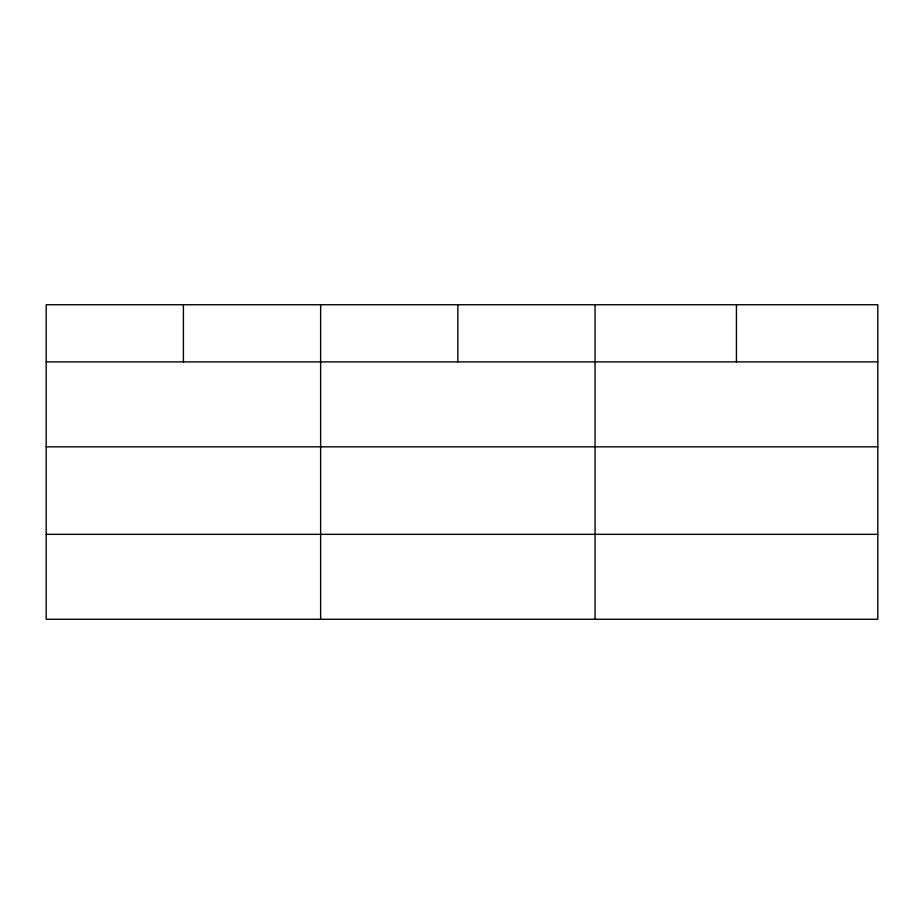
<?xml version="1.0" encoding="UTF-8"?>
<svg xmlns="http://www.w3.org/2000/svg" width="924" height="924" viewBox="0 0 924 924"><rect width="100%" height="100%" fill="white"/><g stroke="black" fill="none" stroke-linecap="round" stroke-linejoin="round"><path stroke-width="1.39" d="M877.8 446.823L877.8 304.735L46.2 304.735L46.2 619.265L877.8 619.265L877.8 446.823L46.2 446.823M46.2 361.896L877.8 361.896M46.2 534.338L877.8 534.338M736.428 304.735L736.428 361.896M595.056 304.735L595.056 619.265M457.842 304.735L457.842 361.896M320.628 304.735L320.628 619.265M183.414 304.735L183.414 361.896"/></g></svg>
